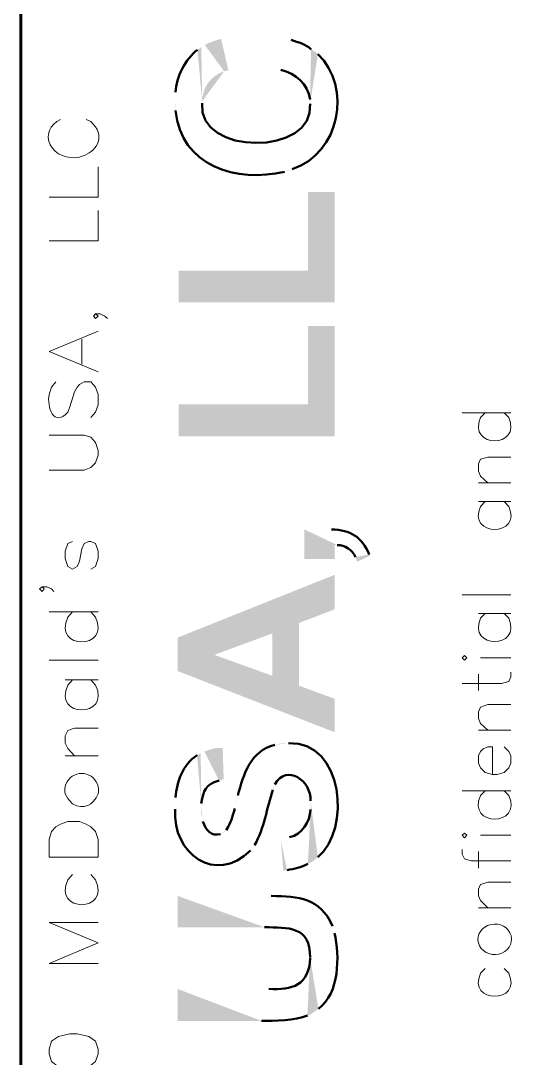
# Model space of a CAD drawing. Header units: inches. Extents: x 5 to 516, y -193 to 129.
# Drawn here: x 376.401 to 377.468, y -34.752 to -32.547 of the extents above; entities that cross this region are included whole.
import ezdxf

# ---------------------------------------------------------------- set-up
doc = ezdxf.new("R2010")
doc.units = ezdxf.units.IN
doc.header["$MEASUREMENT"] = 0
doc.layers.add('PDF5_Geometry', color=7, linetype='Continuous')
doc.layers.add('PDF5_Solid Fills', color=7, linetype='Continuous')

msp = doc.modelspace()

# ---------------------------------------------------------------- hatches: boundary and pattern name
at = {"layer": 'PDF5_Solid Fills', "transparency": 33554559}
h = msp.add_hatch(color=256, dxfattribs=at)
h.paths.add_polyline_path([(376.9454755, -32.6501203), (376.9532533, -32.6512314)], flags=0)
h.paths.add_polyline_path([(377.0154755, -32.7145647), (377.0154755, -32.7234536), (377.0176977, -32.607898)], flags=0)
h.paths.add_polyline_path([(376.9754755, -32.587898), (376.9654755, -32.5845647)], flags=0)
h = msp.add_hatch(color=256, dxfattribs=at)
h.paths.add_polyline_path([(376.7288089, -32.7190098), (376.7288089, -32.7290098), (376.72992, -32.7378986)], flags=0)
h.paths.add_polyline_path([(376.9610311, -32.8678987), (376.96992, -32.8656764), (376.9776978, -32.8623431)], flags=0)
h.paths.add_polyline_path([(377.0321422, -32.6178986), (377.0254756, -32.6123431), (377.0176978, -32.6078986), (377.0154756, -32.7234542)], flags=0)
h.paths.add_polyline_path([(376.7865867, -32.7223431), (376.7843644, -32.6034542), (376.7765867, -32.6090097)], flags=0)
h.paths.add_polyline_path([(376.72992, -32.6990097), (376.7288089, -32.7090097)], flags=0)
h = msp.add_hatch(color=256, dxfattribs=at)
h.paths.add_polyline_path([(376.7843644, -32.6034544), (376.7865867, -32.7223433), (376.7865867, -32.7178988)], flags=0)
h.paths.add_polyline_path([(376.8332533, -32.6545655, 0.327164965), (376.7865867, -32.7178988)], flags=0)
h.paths.add_polyline_path([(376.8332533, -32.6545655), (376.8421422, -32.6523433), (376.8265867, -32.5856766), (376.8176978, -32.5878988), (376.8088089, -32.5912321), (376.79992, -32.5945655), (376.7921422, -32.5990099)], flags=0)
for points in [[(376.7365866, -33.0778988), (376.7365866, -33.1456765), (377.0676978, -33.1456765), (377.0676978, -32.9112321), (377.0110311, -32.9112321), (377.0110311, -33.0778988)], [(376.7365866, -33.362343), (376.7365866, -33.4301207), (377.0676978, -33.4301207), (377.0676978, -33.1956763), (377.0110311, -33.1956763), (377.0110311, -33.362343)], [(376.7343645, -33.8578987), (376.8121423, -33.8945654), (376.9354756, -33.8490098), (376.9354756, -33.9390098), (376.9921423, -33.8267876), (377.0676979, -33.7978987), (377.0676979, -33.7245654)], [(376.7343645, -33.8578987), (376.7343645, -33.9290098), (377.0676979, -34.0590099), (377.0676979, -33.9878987), (376.9921423, -33.960121), (376.9921423, -33.8267876), (376.9354756, -33.9390098), (376.8121423, -33.8945654)]]:
    msp.add_hatch(color=256, dxfattribs=at).paths.add_polyline_path(points)
h = msp.add_hatch(color=256, dxfattribs=at)
h.paths.add_polyline_path([(377.0032535, -33.6278979), (377.0032535, -33.6912312), (377.0676979, -33.6912312), (377.0676979, -33.6612312), (377.0732535, -33.6612312)], flags=0)
h.paths.add_polyline_path([(377.1121424, -33.6867868), (377.1154757, -33.6967868), (377.1421424, -33.6845646), (377.1410313, -33.6812312)], flags=0)
h.paths.add_polyline_path([(377.0610313, -33.6278979), (377.0499202, -33.6278979)], flags=0)
h = msp.add_hatch(color=256, dxfattribs=at)
h.paths.add_polyline_path([(376.7288089, -34.2201209), (376.7288089, -34.2223432)], flags=0)
h.paths.add_polyline_path([(376.8888089, -34.3101209), (376.88992, -34.3101209), (376.8932533, -34.3045654), (376.8976978, -34.2990098)], flags=0)
h.paths.add_polyline_path([(376.9365867, -34.181232), (376.9365867, -34.1790098), (376.9410311, -34.1701209)], flags=0)
h.paths.add_polyline_path([(377.0165867, -34.2045654), (377.0165867, -34.2145654), (377.0188089, -34.3345654), (377.0254756, -34.3301209), (377.0321422, -34.3245654)], flags=0)
h.paths.add_polyline_path([(376.96992, -34.0823431), (376.95992, -34.0823431), (376.94992, -34.0834543), (376.9410311, -34.0856765)], flags=0)
h.paths.add_polyline_path([(376.8621422, -34.1934543), (376.85992, -34.2045654), (376.8588089, -34.2078987), (376.8554756, -34.221232)], flags=0)
h.paths.add_polyline_path([(376.8376978, -34.2667876), (376.8332533, -34.2712321), (376.8254756, -34.2756765)], flags=0)
h.paths.add_polyline_path([(376.7876978, -34.2490098), (376.7865867, -34.2401209), (376.7843644, -34.231232), (376.7843644, -34.2201209), (376.7832533, -34.1034543), (376.7754756, -34.1078987)], flags=0)
h.paths.add_polyline_path([(376.72992, -34.1978987), (376.7288089, -34.2090098)], flags=0)
h = msp.add_hatch(color=256, dxfattribs=at)
h.paths.add_polyline_path([(376.7832534, -34.1034545), (376.7843645, -34.2201212), (376.7843645, -34.2101212)], flags=0)
h.paths.add_polyline_path([(376.8221423, -34.1612323), (376.8321423, -34.15901), (376.8299201, -34.0923434), (376.8176978, -34.0923434), (376.8076978, -34.0945656), (376.79992, -34.0967878), (376.7910312, -34.1001212)], flags=0)
h = msp.add_hatch(color=256, dxfattribs=at)
h.paths.add_polyline_path([(376.9532533, -34.2878982), (376.9588088, -34.3534538), (376.9665866, -34.3523427)], flags=0)
h.paths.add_polyline_path([(377.011031, -34.3390093), (377.0188088, -34.3345649), (377.0165866, -34.2145649), (377.0165866, -34.2234538)], flags=0)
h.paths.add_polyline_path([(376.9721421, -34.2823427), (376.9632533, -34.285676)], flags=0)
h = msp.add_hatch(color=256, dxfattribs=at)
h.paths.add_polyline_path([(376.7343645, -34.4067868), (376.7343645, -34.4734535), (376.918809, -34.4734535)], flags=0)
h.paths.add_polyline_path([(377.0154756, -34.5378979), (377.0176979, -34.6578979), (377.0332534, -34.6467868)], flags=0)
h.paths.add_polyline_path([(377.0676979, -34.4856757), (377.0654756, -34.4778979), (377.0632534, -34.4712313)], flags=0)
h.paths.add_polyline_path([(376.9332534, -34.4067868), (376.9099201, -34.4067868)], flags=0)
h = msp.add_hatch(color=256, dxfattribs=at)
h.paths.add_polyline_path([(376.7343645, -34.6045645), (376.7343645, -34.6723422), (376.9121423, -34.6723422)], flags=0)
h.paths.add_polyline_path([(377.0099201, -34.6612311), (377.0176979, -34.6578978), (377.0154756, -34.5378978), (377.0154756, -34.5390089)], flags=0)
h.paths.add_polyline_path([(376.9276978, -34.6045645), (376.9143645, -34.6045645)], flags=0)

# ---------------------------------------------------------------- linework, layer by layer
at = {"layer": 'PDF5_Geometry', "lineweight": 60}
msp.add_lwpolyline([(376.4010311, -16.9256758), (376.4010311, -46.9256782)], dxfattribs=at)
at = {"layer": 'PDF5_Geometry', "lineweight": 15}
for points in [[(376.55992, -32.7723427), (376.54992, -32.7612316), (376.53992, -32.7567871)], [(376.461031, -32.9223427), (376.5654754, -32.9223427), (376.5654754, -32.8578983)], [(376.461031, -33.0145646), (376.5654754, -33.0145646), (376.5654754, -32.9501202)], [(376.5599201, -33.1701206), (376.5654756, -33.1745651), (376.5599201, -33.1801206), (376.5554756, -33.1745651), (376.5599201, -33.1701206), (376.5699201, -33.1701206), (376.5799201, -33.1745651), (376.5854756, -33.1801206)], [(376.5654757, -33.2934535), (376.4610312, -33.2501201), (376.5654757, -33.2067868)], [(376.5310312, -33.2767875), (376.5310312, -33.2234541)], [(376.4754757, -33.3145649), (376.4665868, -33.325676), (376.4610312, -33.3412315)], [(376.5010312, -33.3790093), (376.5054757, -33.3678982), (376.5154757, -33.335676), (376.5210312, -33.325676), (376.5254757, -33.3201204), (376.5354757, -33.3145649), (376.5499201, -33.3145649), (376.5599201, -33.325676), (376.5654757, -33.3412315), (376.5654757, -33.3634537), (376.5599201, -33.3790093), (376.5499201, -33.3901204)], [(377.338809, -33.38012), (377.4421423, -33.38012)], [(377.3876979, -33.38012), (377.3776979, -33.39012)], [(377.4376979, -33.39012), (377.4276979, -33.38012)], [(376.461031, -33.5023429), (376.5354754, -33.5023429), (376.5499199, -33.4967874), (376.5599199, -33.4867874), (376.5654754, -33.4701207), (376.5654754, -33.4601207), (376.5599199, -33.443454), (376.5499199, -33.4323429), (376.5354754, -33.4278985), (376.461031, -33.4278985)], [(377.3932535, -33.5290096), (377.3776979, -33.5145652), (377.3732535, -33.5045652), (377.3732535, -33.4890096), (377.3776979, -33.4790096), (377.3932535, -33.4745652), (377.4421424, -33.4745652)], [(377.3732534, -33.5290096), (377.4421423, -33.5290096)], [(377.3732534, -33.5690091), (377.4421423, -33.5690091)], [(377.3876979, -33.5690091), (377.3776979, -33.5790091)], [(377.4376979, -33.5790091), (377.4276979, -33.5690091)], [(376.5110312, -33.6534535), (376.5010312, -33.657898), (376.4954756, -33.6745647), (376.4954756, -33.6901202), (376.5010312, -33.7067869), (376.5110312, -33.7123424), (376.5210312, -33.7067869), (376.5254756, -33.6956758), (376.5310312, -33.6690091), (376.5354756, -33.657898), (376.5454756, -33.6534535), (376.5499201, -33.6534535), (376.5599201, -33.657898), (376.5654756, -33.6745647), (376.5654756, -33.6901202), (376.5599201, -33.7067869), (376.5499201, -33.7123424)], [(376.4465865, -33.7501208), (376.451031, -33.7545653), (376.4465865, -33.7601208), (376.441031, -33.7545653), (376.4465865, -33.7501208), (376.4565865, -33.7501208), (376.4665865, -33.7545653), (376.471031, -33.7601208)], [(377.338809, -33.7667868), (377.4421423, -33.7667868)], [(376.461031, -33.8034542), (376.5654754, -33.8034542)], [(376.5110312, -33.8034542), (376.5010312, -33.8145653)], [(376.5599201, -33.8145653), (376.5499201, -33.8034542)], [(377.3732534, -33.8067874), (377.4421423, -33.8067874)], [(377.3876979, -33.8067874), (377.3776979, -33.8167874)], [(377.4376979, -33.8167874), (377.4276979, -33.8067874)], [(376.461031, -33.9056757), (376.5654754, -33.9056757)], [(377.3776977, -33.9012314), (377.4421422, -33.9012314)], [(376.4954754, -33.9478985), (376.5654754, -33.9478985)], [(376.5110312, -33.9478985), (376.5010312, -33.9590096)], [(376.5599201, -33.9590096), (376.5499201, -33.9478985)], [(377.338809, -33.9556759), (377.4221423, -33.9556759), (377.4376979, -33.9512315), (377.4421423, -33.9412315), (377.4421423, -33.9312315)], [(377.3732534, -33.9701209), (377.3732534, -33.9356765)], [(377.3932535, -34.0545653), (377.3776979, -34.0401209), (377.3732535, -34.0301209), (377.3732535, -34.0156764), (377.3776979, -34.0056764), (377.3932535, -34.0001209), (377.4421424, -34.0001209)], [(376.5154755, -34.1090098), (376.501031, -34.0934543), (376.4954755, -34.0823431), (376.4954755, -34.0667876), (376.501031, -34.0556765), (376.5154755, -34.0501209), (376.5654755, -34.0501209)], [(377.3732534, -34.0545653), (377.4421423, -34.0545653)], [(377.4032534, -34.1490093), (377.4032534, -34.0901204), (377.3932534, -34.0901204), (377.3832533, -34.0945649), (377.3776978, -34.1001204), (377.3732533, -34.1090093), (377.3732533, -34.1245649), (377.3776978, -34.1345649), (377.3876978, -34.1445649), (377.4032534, -34.1490093), (377.4132534, -34.1490093), (377.4276978, -34.1445649), (377.4376978, -34.1345649), (377.4421422, -34.1245649), (377.4421422, -34.1090093), (377.4376978, -34.1001204), (377.4276978, -34.0901204)], [(376.4954754, -34.1090098), (376.5654754, -34.1090098)], [(377.338809, -34.1834535), (377.4421423, -34.1834535)], [(377.3876979, -34.1834535), (377.3776979, -34.1934535)], [(377.4376979, -34.1934535), (377.4276979, -34.1834535)], [(377.3776977, -34.2778986), (377.4421422, -34.2778986)], [(377.338809, -34.3078985), (377.338809, -34.3178985), (377.3432534, -34.3278985), (377.3576979, -34.332343), (377.4421423, -34.332343)], [(377.3732534, -34.347898), (377.3732534, -34.3123425)], [(376.5110312, -34.361232), (376.5010312, -34.3723431)], [(376.5599201, -34.3723431), (376.5499201, -34.361232)], [(377.3932535, -34.4323425), (377.3776979, -34.4167869), (377.3732535, -34.4067869), (377.3732535, -34.3923424), (377.3776979, -34.3823424), (377.3932535, -34.377898), (377.4421424, -34.377898)], [(377.3732534, -34.4323425), (377.4421423, -34.4323425)], [(376.5654757, -34.5501211), (376.4610312, -34.5501211), (376.5654757, -34.5067878), (376.4610312, -34.4634544), (376.5654757, -34.4634544)], [(377.3876979, -34.5612318), (377.3776979, -34.5712318)], [(377.4376979, -34.5712318), (377.4276979, -34.5612318)]]:
    msp.add_lwpolyline(points, dxfattribs=at)
for points in [[(377.3432535, -33.9056757), (377.3488091, -33.9012313), (377.3432535, -33.8956757), (377.3388091, -33.9012313)], [(376.5654757, -34.3245645), (376.4610312, -34.3245645), (376.4610312, -34.2867867), (376.4665868, -34.2701201), (376.4754757, -34.2601201), (376.4854757, -34.2545645), (376.5010312, -34.249009), (376.5254757, -34.249009), (376.5399201, -34.2545645), (376.5499201, -34.2601201), (376.5599201, -34.2701201), (376.5654757, -34.2867867)], [(377.3432535, -34.283454), (377.3488091, -34.2778984), (377.3432535, -34.273454), (377.3388091, -34.2778984)], [(376.461031, -34.7423434), (376.4665865, -34.7590101), (376.481031, -34.7701212), (376.5054754, -34.7745657), (376.521031, -34.7745657), (376.5454754, -34.7701212), (376.5599199, -34.7590101), (376.5654754, -34.7423434), (376.5654754, -34.7323434), (376.5599199, -34.7156768), (376.5454754, -34.7056768), (376.521031, -34.7001212), (376.5054754, -34.7001212), (376.481031, -34.7056768), (376.4665865, -34.7156768), (376.461031, -34.7323434)]]:
    msp.add_lwpolyline(points, close=True, dxfattribs=at)
msp.add_lwpolyline([(376.5654754, -34.1901199, 1.248102618), (376.4954754, -34.1901199), (376.501031, -34.2001199), (376.511031, -34.211231)], format="xyb", dxfattribs=at)
for centre, major_axis, ratio, start_param, end_param in [((376.511544, -32.7947194), (-0.0519888, 0.0018822), 0.83598921, 5.267544253, 8.155359964), ((377.4078613, -34.4990095), (0.035649, 0), 0.9116516, 3.38329323, 9.666478538)]:
    msp.add_ellipse(centre, major_axis=major_axis, ratio=ratio, start_param=start_param, end_param=end_param, dxfattribs=at)
at = {"layer": 'PDF5_Geometry', "lineweight": 50}
for points in [[(377.0176977, -32.607898), (377.0075126, -32.5969536), (376.9892533, -32.5930832), (376.9754755, -32.587898)], [(376.7765867, -32.6090097), (376.7505311, -32.6279727), (376.7313089, -32.6665838), (376.72992, -32.6990097)], [(376.9776978, -32.8623431), (377.07892, -32.8297135), (377.1056978, -32.6884357), (377.0321422, -32.6178986)], [(376.9532533, -32.6512314), (376.98542, -32.6600832), (377.01042, -32.6801203), (377.0154755, -32.7145647)], [(376.72992, -32.7378986), (376.7404385, -32.8560283), (376.85992, -32.8921764), (376.9610311, -32.8678987)], [(377.0154756, -32.7234542), (377.0271423, -32.835269), (376.7740126, -32.8341764), (376.7865867, -32.7223431)], [(377.1410313, -33.6812312), (377.1250313, -33.6429535), (377.1015313, -33.6293794), (377.0610313, -33.6278979)], [(377.0732535, -33.6612312), (377.0891239, -33.6613053), (377.1061053, -33.6713423), (377.1121424, -33.6867868)], [(377.0321422, -34.3245654), (377.1030497, -34.2662135), (377.0867534, -34.0773617), (376.96992, -34.0823431)], [(376.9410311, -34.0856765), (376.8885311, -34.0991765), (376.8744756, -34.1475098), (376.8621422, -34.1934543)], [(376.7754756, -34.1078987), (376.7455496, -34.127158), (376.7320126, -34.1636024), (376.72992, -34.1978987)], [(376.9410311, -34.1701209), (376.9656237, -34.1250469), (377.0188459, -34.1623432), (377.0165867, -34.2045654)], [(376.7843645, -34.2101212), (376.7902163, -34.1811026), (376.7920682, -34.1723619), (376.8221423, -34.1612323)], [(376.8976978, -34.2990098), (376.9186608, -34.2627876), (376.923383, -34.2201395), (376.9365867, -34.181232)], [(376.7288089, -34.2223432), (376.7227904, -34.3169358), (376.8150682, -34.3842691), (376.8888089, -34.3101209)], [(376.8554756, -34.221232), (376.8491793, -34.2431209), (376.8492904, -34.2470283), (376.8376978, -34.2667876)], [(377.0165866, -34.2234538), (377.0151422, -34.2504908), (376.999031, -34.275213), (376.9721421, -34.2823427)], [(376.8254756, -34.2756765), (376.804883, -34.280658), (376.793957, -34.2662321), (376.7876978, -34.2490098)], [(376.9665866, -34.3523427), (376.9826051, -34.348639), (376.9960681, -34.3463056), (377.011031, -34.3390093)], [(377.0632534, -34.4712313), (377.0361423, -34.4096757), (376.9922904, -34.4087868), (376.9332534, -34.4067868)], [(376.918809, -34.4734535), (376.9677349, -34.474009), (377.0174756, -34.4707313), (377.0154756, -34.5378979)], [(377.0332534, -34.6467868), (377.0790497, -34.6118424), (377.0780312, -34.5364535), (377.0676979, -34.4856757)], [(377.0154756, -34.5390089), (377.0140127, -34.5966756), (376.9774941, -34.6075459), (376.9276978, -34.6045645)], [(376.9121423, -34.6723422), (376.939346, -34.6724719), (376.9843645, -34.6714348), (377.0099201, -34.6612311)]]:
    msp.add_open_spline(points, degree=3, dxfattribs=at)
at = {"layer": 'PDF5_Geometry', "lineweight": 15}
for points in [[(376.5254755, -32.8367871), (376.5555867, -32.8292686), (376.579883, -32.8031945), (376.55992, -32.7723427)], [(376.4610312, -33.3412315), (376.4566609, -33.3664908), (376.4706794, -33.4131575), (376.5010312, -33.3790093)], [(377.3776979, -33.39012), (377.348383, -33.4562496), (377.4670312, -33.4564163), (377.4376979, -33.39012)], [(377.3776979, -33.5790091), (377.3475497, -33.6442129), (377.4678645, -33.644324), (377.4376979, -33.5790091)], [(376.5010312, -33.8145653), (376.4682164, -33.8846394), (376.5927349, -33.8846209), (376.5599201, -33.8145653)], [(377.3776979, -33.8167874), (377.348383, -33.8829171), (377.4670312, -33.8830837), (377.4376979, -33.8167874)], [(376.5010312, -33.9590096), (376.4674386, -34.0291392), (376.5935127, -34.0291392), (376.5599201, -33.9590096)], [(376.511031, -34.211231), (376.5349199, -34.2247495), (376.5549569, -34.2143792), (376.5654754, -34.1901199)], [(377.3776979, -34.1934535), (377.3470127, -34.2601757), (377.4683831, -34.2602683), (377.4376979, -34.1934535)], [(376.5010312, -34.3723431), (376.4677719, -34.4432135), (376.5931793, -34.4432135), (376.5599201, -34.3723431)], [(377.3776979, -34.5712318), (377.3475497, -34.6364355), (377.4678645, -34.6365466), (377.4376979, -34.5712318)]]:
    msp.add_open_spline(points, degree=3, dxfattribs=at)

doc.saveas('drawing.dxf')
